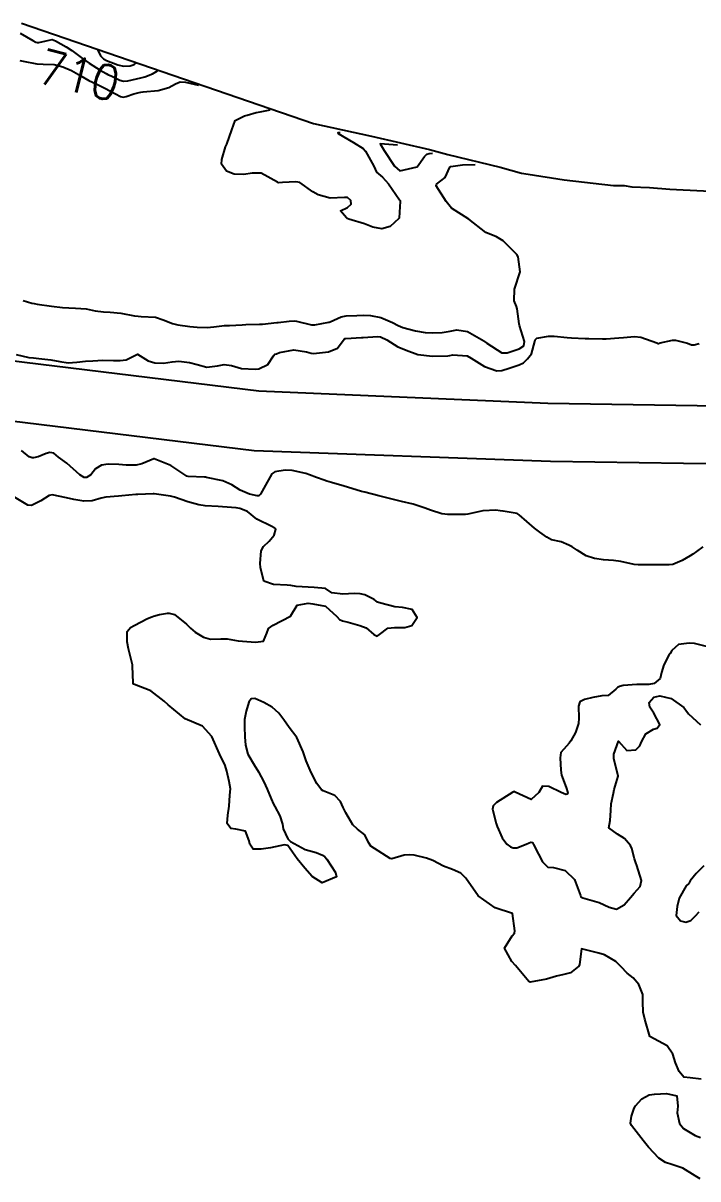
# Model space of a CAD drawing. Header units: metres. Extents: x 307586 to 320046, y 7427249 to 7434250.
# Drawn here: x 309484.3 to 309562.1, y 7432617.3 to 7432750.6 of the extents above; entities that cross this region are included whole.
import ezdxf
from ezdxf.enums import TextEntityAlignment as Align

# ---------------------------------------------------------------- set-up
doc = ezdxf.new("R2010")
doc.units = ezdxf.units.M
doc.header["$MEASUREMENT"] = 0
for name, color, linetype in [('Area', 45, 'Continuous'), ('Cotas', 45, 'Continuous'), ('Curvas de Nivel 1m', 11, 'Continuous'), ('Curvas de Nivel 5m', 15, 'Continuous'), ('Vias Primárias', 230, 'Continuous')]:
    doc.layers.add(name, color=color, linetype=linetype)
doc.styles.add('Style-STANDARD', font='STANDARD.shx')

msp = doc.modelspace()

# ---------------------------------------------------------------- linework, layer by layer
at = {"layer": 'Area'}
msp.add_polyline3d([(309484.09, 7432750.57, 715.62), (309517.76, 7432739, 712.2), (309524.47, 7432737.51, 716.25), (309531.15, 7432735.99, 711.08), (309533.25, 7432735.42, 718.43), (309539.28, 7432733.96, 711.87), (309541.75, 7432733.25, 718.91), (309542.53, 7432733.13, 713.08), (309546.69, 7432732.5, 717.76), (309552.36, 7432731.85, 715.1), (309553.61, 7432731.82, 716.25), (309554.47, 7432731.67, 716.53), (309556.5, 7432731.59, 718), (309558.87, 7432731.4, 711.65), (309565.84, 7432731.07, 712.09)], dxfattribs=at)
at = {"layer": 'Curvas de Nivel 1m', "flags": 128}
for points, elevation in [([(309483.93, 7432749.39), (309485.4, 7432748.55), (309485.74, 7432748.37), (309485.91, 7432748.33), (309486.11, 7432748.34), (309486.93, 7432748.53), (309487.64, 7432748.66), (309488.02, 7432748.52), (309489.24, 7432747.84), (309489.9, 7432747.42), (309491.14, 7432746.48), (309491.89, 7432745.95), (309493.17, 7432745.16), (309493.87, 7432744.76), (309494.07, 7432744.65), (309494.52, 7432744.44), (309495.42, 7432743.99), (309495.86, 7432743.87), (309496.36, 7432743.91), (309497.86, 7432744.27), (309498.31, 7432744.39), (309499.2, 7432744.71), (309499.78, 7432745.07)], 709), ([(309492.9, 7432747.46), (309493.21, 7432746.8), (309493.57, 7432746.45), (309493.89, 7432746.27), (309495.21, 7432745.76), (309495.88, 7432745.59), (309496.64, 7432745.65), (309497.09, 7432745.8), (309497.3, 7432745.93)], 708), ([(309520.85, 7432737.91), (309520.58, 7432737.92), (309520.63, 7432737.84), (309522.38, 7432736.8), (309523.48, 7432736.09), (309523.77, 7432735.81), (309524.73, 7432734.08), (309525.03, 7432733.37), (309525.73, 7432732.79), (309526.4, 7432732.05), (309527.7, 7432730.17), (309527.76, 7432730.1), (309527.76, 7432730.04), (309527.76, 7432729.99), (309527.68, 7432728.77), (309527.63, 7432728.09), (309527.61, 7432728.04), (309526.62, 7432727.1), (309525.66, 7432726.83), (309524.63, 7432727.04), (309523.67, 7432727.4), (309521.83, 7432727.95), (309521.67, 7432728.02), (309521.57, 7432728.11), (309520.89, 7432728.92), (309521.69, 7432729.29), (309522.1, 7432729.7), (309522.06, 7432730.11), (309521.71, 7432730.47), (309521.36, 7432730.46), (309519.71, 7432730.38), (309518.32, 7432730.76), (309517.71, 7432731.12), (309516.19, 7432732.18), (309515.72, 7432732.26), (309514.21, 7432732.2), (309513.72, 7432732.16), (309513.61, 7432732.21), (309511.73, 7432733.27), (309510.7, 7432733.27), (309509.73, 7432733.09), (309508.61, 7432733.14), (309507.74, 7432733.5), (309507.15, 7432734.29), (309507.19, 7432734.85), (309507.62, 7432736.28), (309507.67, 7432736.39), (309507.78, 7432736.6), (309508.35, 7432738.27), (309508.75, 7432739.32), (309509.82, 7432739.89), (309510.12, 7432739.94), (309511.17, 7432740.24), (309511.61, 7432740.34), (309512.77, 7432740.57)], 711), ([(309484.28, 7432718.56), (309485.28, 7432718.27), (309485.55, 7432718.22), (309485.92, 7432718.17), (309487.55, 7432717.92), (309488.82, 7432717.77), (309489.55, 7432717.71), (309490.33, 7432717.7), (309491.54, 7432717.61), (309492.6, 7432717.4), (309493.54, 7432717.25), (309494.32, 7432717.22), (309495.54, 7432717.13), (309497.12, 7432716.82), (309497.54, 7432716.75), (309497.88, 7432716.74), (309499.54, 7432716.64), (309500.42, 7432716.36), (309501.53, 7432715.91), (309502.11, 7432715.76), (309503.52, 7432715.57), (309504.34, 7432715.49), (309505.52, 7432715.45), (309506.29, 7432715.52), (309507.52, 7432715.68), (309508.09, 7432715.71), (309509.53, 7432715.77), (309509.97, 7432715.8), (309511.53, 7432715.84), (309511.89, 7432715.86), (309513.53, 7432716.04), (309513.69, 7432716.05), (309514.98, 7432716.19), (309515.53, 7432716.22), (309515.81, 7432716.18), (309517.53, 7432715.78), (309517.91, 7432715.78), (309519.53, 7432716.06), (309519.59, 7432716.07), (309519.71, 7432716.13), (309520.97, 7432716.68), (309521.54, 7432716.79), (309522.78, 7432716.85), (309523.54, 7432716.89), (309524.33, 7432716.86), (309525.54, 7432716.63), (309526.89, 7432716.05), (309527.53, 7432715.71), (309528.09, 7432715.47), (309529.52, 7432715.06), (309530.64, 7432714.88), (309531.52, 7432714.83), (309532.6, 7432714.89), (309533.52, 7432715.04), (309534.3, 7432715.18), (309535.52, 7432715.01), (309537.4, 7432713.92), (309537.5, 7432713.85), (309537.76, 7432713.66), (309539.49, 7432712.54), (309540.11, 7432712.52), (309541.49, 7432712.99), (309542.02, 7432713.34), (309542.11, 7432713.86), (309541.53, 7432715.7), (309541.48, 7432715.87), (309541.27, 7432717.6), (309541.19, 7432717.88), (309540.92, 7432718.52), (309540.96, 7432719.88), (309541.6, 7432721.87), (309541.36, 7432723.61), (309541.23, 7432723.88), (309539.65, 7432725.47), (309538.89, 7432725.91), (309537.66, 7432726.42), (309535.67, 7432727.94), (309533.69, 7432729.24), (309533.06, 7432729.98), (309531.92, 7432731.79), (309531.94, 7432731.99), (309532.95, 7432732.75), (309533.51, 7432733.97), (309533.61, 7432734.04), (309534.97, 7432734.21), (309536.41, 7432734.27)], 711), ([(309483.48, 7432712.35), (309484.93, 7432712), (309485.48, 7432711.95), (309486.11, 7432711.9), (309487.47, 7432711.72), (309488.52, 7432711.55), (309489.47, 7432711.4), (309490.49, 7432711.47), (309491.47, 7432711.56), (309492.31, 7432711.62), (309493.48, 7432711.69), (309494.71, 7432711.67), (309495.48, 7432711.66), (309496.16, 7432711.73), (309497.48, 7432712.4), (309498.69, 7432711.6), (309499.47, 7432711.37), (309500.47, 7432711.36), (309501.47, 7432711.5), (309502.26, 7432711.56), (309503.47, 7432711.44), (309504.34, 7432711.19), (309505.47, 7432710.89), (309506.71, 7432711.05), (309507.47, 7432711.2), (309508.3, 7432711.09), (309509.47, 7432710.72), (309511.05, 7432710.65), (309511.47, 7432710.71), (309512.51, 7432711.18), (309513.14, 7432712.21), (309513.33, 7432712.37), (309513.49, 7432712.44), (309513.86, 7432712.58), (309515.49, 7432712.9), (309516.98, 7432712.67), (309517.49, 7432712.49), (309517.78, 7432712.45), (309519.49, 7432712.65), (309520.54, 7432713.07), (309521.31, 7432714.11), (309521.43, 7432714.19), (309521.5, 7432714.21), (309523.3, 7432714.3), (309523.51, 7432714.31), (309525.14, 7432714.44), (309525.51, 7432714.39), (309526.23, 7432714.05), (309527.49, 7432713.23), (309528.78, 7432712.73), (309529.49, 7432712.45), (309529.81, 7432712.34), (309531.48, 7432712.14), (309533.25, 7432712.21), (309533.49, 7432712.25), (309533.84, 7432712.32), (309535.49, 7432712.19), (309535.97, 7432711.94), (309537.47, 7432710.97), (309538.91, 7432710.47), (309539.47, 7432710.49), (309540.35, 7432710.76), (309541.48, 7432711.15), (309541.97, 7432711.37), (309542.46, 7432711.86), (309542.91, 7432712.44), (309543.31, 7432713.85), (309543.33, 7432714.03), (309543.51, 7432714.24), (309544.88, 7432714.46), (309545.51, 7432714.47), (309547.02, 7432714.3), (309547.51, 7432714.25), (309549.1, 7432714.19), (309549.51, 7432714.18), (309551.1, 7432714.16), (309551.51, 7432714.17), (309552.98, 7432714.27), (309553.51, 7432714.32), (309554.8, 7432714.43), (309555.51, 7432714.33), (309557.38, 7432713.68), (309557.5, 7432713.63), (309557.56, 7432713.63), (309557.75, 7432713.68), (309559.17, 7432714), (309559.51, 7432713.99), (309560.88, 7432713.64), (309561.35, 7432713.48), (309561.5, 7432713.46), (309561.65, 7432713.48), (309562.23, 7432713.62)], 712), ([(309562.67, 7432690.17), (309561.94, 7432689.62), (309561.53, 7432689.32), (309561.22, 7432689.13), (309560.28, 7432688.57), (309559.2, 7432688.12), (309558.8, 7432688.07), (309557.2, 7432688.09), (309556.8, 7432688.08), (309555.2, 7432688.09), (309554.76, 7432688.14), (309553.2, 7432688.47), (309552.36, 7432688.58), (309551.21, 7432688.66), (309550.18, 7432688.8), (309549.21, 7432689.13), (309548.18, 7432689.79), (309547.59, 7432690.16), (309547.23, 7432690.35), (309546.32, 7432690.73), (309545.23, 7432690.97), (309544.68, 7432691.27), (309543.88, 7432691.84), (309543.25, 7432692.31), (309541.5, 7432693.87), (309541.27, 7432694), (309539.65, 7432694.26), (309539.28, 7432694.32), (309538.8, 7432694.38), (309537.28, 7432694.3), (309536.95, 7432694.25), (309535.55, 7432693.94), (309535.31, 7432693.9), (309535.27, 7432693.9), (309535.23, 7432693.9), (309533.26, 7432693.89), (309532.56, 7432693.98), (309531.27, 7432694.38), (309530.66, 7432694.61), (309529.28, 7432695.08), (309527.9, 7432695.41), (309527.29, 7432695.56), (309525.29, 7432696.06), (309523.7, 7432696.48), (309523.3, 7432696.56), (309522.68, 7432696.72), (309521.3, 7432697.17), (309519.84, 7432697.59), (309519.31, 7432697.75), (309519.01, 7432697.84), (309518.13, 7432698.15), (309517.32, 7432698.47), (309516.88, 7432698.61), (309515.32, 7432698.98), (309514.49, 7432699.02), (309513.32, 7432698.8), (309512.96, 7432698.58), (309512.79, 7432698.22), (309512.24, 7432697.28), (309511.65, 7432696.23), (309511.48, 7432696.04), (309511.29, 7432696.03), (309510.38, 7432696.24), (309509.3, 7432696.7), (309508.34, 7432697.31), (309507.31, 7432697.78), (309505.45, 7432698.16), (309505.31, 7432698.19), (309505.2, 7432698.19), (309503.31, 7432698.28), (309503.15, 7432698.33), (309501.33, 7432699.53), (309499.4, 7432700.31), (309499.34, 7432700.3), (309497.99, 7432699.74), (309497.33, 7432699.57), (309496.16, 7432699.59), (309495.33, 7432699.66), (309494.08, 7432699.69), (309493.33, 7432699.58), (309492.63, 7432699.15), (309492.1, 7432698.46), (309491.6, 7432698.17), (309491.31, 7432698.17), (309490.82, 7432698.47), (309489.33, 7432699.8), (309488.38, 7432700.5), (309487.81, 7432700.98), (309487.35, 7432701.06), (309486.96, 7432700.91), (309486.01, 7432700.53), (309485.47, 7432700.41), (309485.34, 7432700.41), (309485, 7432700.55), (309484.08, 7432701.29)], 712), ([(309562.49, 7432628.78), (309561.2, 7432628.92), (309560.49, 7432628.98), (309559.92, 7432629.64), (309559.51, 7432630.65), (309559.22, 7432631.65), (309558.54, 7432632.61), (309556.55, 7432633.68), (309555.98, 7432635.69), (309555.77, 7432636.5), (309555.76, 7432637.69), (309555.75, 7432638.54), (309555.29, 7432639.69), (309554.63, 7432640.45), (309553.93, 7432641), (309553.26, 7432641.72), (309552.65, 7432642.35), (309551.31, 7432643.1), (309550.67, 7432643.28), (309548.67, 7432643.78), (309548.44, 7432641.98), (309548.35, 7432641.78), (309547.39, 7432641.04), (309546.63, 7432640.85), (309545.8, 7432640.64), (309544.63, 7432640.3), (309542.75, 7432639.97), (309542.62, 7432640.02), (309541.05, 7432641.87), (309540.65, 7432642.33), (309539.8, 7432643.88), (309540.69, 7432645.3), (309540.94, 7432645.62), (309540.97, 7432645.87), (309540.71, 7432647.87), (309538.72, 7432648.54), (309536.74, 7432649.92), (309535.34, 7432651.93), (309534.77, 7432652.52), (309533.78, 7432652.96), (309532.78, 7432653.32), (309531.54, 7432653.98), (309530.8, 7432654.26), (309529.38, 7432654.59), (309528.8, 7432654.65), (309528.22, 7432654.6), (309526.79, 7432654.16), (309526.61, 7432654.22), (309524.81, 7432655.36), (309524.38, 7432655.64), (309524.11, 7432656.07), (309523.7, 7432656.95), (309522.83, 7432657.6), (309522.3, 7432658.1), (309521.48, 7432659.48), (309521.18, 7432660.11), (309520.87, 7432660.79), (309520.24, 7432661.48), (309518.88, 7432662.02), (309518.68, 7432662.14), (309518.16, 7432662.88), (309517.52, 7432664.15), (309516.93, 7432665.49), (309516.68, 7432666.16), (309516.58, 7432666.52), (309515.86, 7432668.17), (309514.97, 7432669.32), (309514.34, 7432670.19), (309513.78, 7432670.99), (309513, 7432671.67), (309512.06, 7432672.22), (309511.01, 7432672.66), (309510.6, 7432672.65), (309510.32, 7432672.24), (309510.01, 7432671.22), (309509.81, 7432670.24), (309509.8, 7432669.41), (309509.85, 7432668.24), (309509.91, 7432667.27), (309510.19, 7432666.24), (309510.92, 7432665.03), (309511.44, 7432664.22), (309512.05, 7432663.07), (309512.42, 7432662.21), (309512.87, 7432661.11), (309513.15, 7432660.49), (309513.31, 7432660.2), (309513.89, 7432659.15), (309514.2, 7432658.19), (309514.28, 7432657.64), (309514.82, 7432656.49), (309515.13, 7432656.18), (309516.8, 7432655.24), (309518.06, 7432654.89), (309518.8, 7432654.6), (309519.07, 7432654.41), (309519.29, 7432654.13), (309520.3, 7432652.59), (309520.44, 7432652.11), (309518.76, 7432651.41), (309517.6, 7432652.15), (309516.78, 7432653.1), (309515.87, 7432654.17), (309514.81, 7432655.73), (309514.44, 7432655.81), (309512.81, 7432655.44), (309511.72, 7432655.3), (309510.8, 7432655.3), (309510.43, 7432655.85), (309510.37, 7432656.24), (309509.93, 7432657.35), (309508.83, 7432657.58), (309508.24, 7432657.67), (309507.83, 7432658.27), (309507.91, 7432659.2), (309508.03, 7432660.26), (309508.14, 7432661.53), (309508.19, 7432662.26), (309508.06, 7432663.1), (309507.77, 7432664.27), (309507.59, 7432664.94), (309506.93, 7432666.28), (309506.03, 7432668.29), (309504.97, 7432669.47), (309502.98, 7432670.33), (309501, 7432671.95), (309500.54, 7432672.35), (309499.02, 7432673.56), (309497.14, 7432674.29), (309497.03, 7432674.34), (309496.99, 7432674.4), (309496.97, 7432674.47), (309496.9, 7432676.4), (309496.88, 7432676.57), (309496.45, 7432678.41), (309496.27, 7432679.22), (309496.3, 7432680.41), (309496.67, 7432680.84), (309497.11, 7432681.1), (309498.63, 7432681.89), (309499.12, 7432682.1), (309499.33, 7432682.16), (309500.03, 7432682.36), (309500.95, 7432682.53), (309501.12, 7432682.52), (309501.74, 7432682.34), (309503.11, 7432681.26), (309503.57, 7432680.79), (309504.13, 7432680.31), (309505.09, 7432679.75), (309505.88, 7432679.5), (309507.09, 7432679.57), (309507.81, 7432679.55), (309509.09, 7432679.34), (309510.08, 7432679.25), (309511.09, 7432679.15), (309512.02, 7432679.29), (309512.38, 7432680.22), (309512.6, 7432680.73), (309513.11, 7432681.11), (309515.12, 7432682.18), (309515.89, 7432683.43), (309517.15, 7432683.66), (309517.71, 7432683.59), (309519.14, 7432683.33), (309520.46, 7432682.12), (309520.77, 7432681.77), (309521.12, 7432681.64), (309521.76, 7432681.46), (309523.11, 7432681.09), (309523.84, 7432680.81), (309524.71, 7432680.07), (309525.1, 7432679.87), (309525.24, 7432679.92), (309525.4, 7432680.06), (309526.36, 7432680.8), (309527.11, 7432680.86), (309528.3, 7432680.84), (309529.11, 7432681.09), (309529.71, 7432682.01), (309529.14, 7432682.94), (309528.02, 7432683.15), (309527.14, 7432683.23), (309525.54, 7432683.66), (309525.15, 7432683.79), (309524.75, 7432684.07), (309523.7, 7432684.63), (309523.16, 7432684.73), (309522.46, 7432684.79), (309521.16, 7432684.7), (309519.87, 7432684.84), (309519.17, 7432685.36), (309517.83, 7432685.49), (309517.17, 7432685.53), (309515.76, 7432685.58), (309515.17, 7432685.72), (309514.75, 7432685.76), (309513.17, 7432685.8), (309512.05, 7432686.22), (309511.64, 7432687.78), (309511.62, 7432688.23), (309511.73, 7432689.71), (309512.01, 7432690.22), (309512.65, 7432690.8), (309513.24, 7432691.5), (309513.44, 7432692.21), (309513.33, 7432692.3), (309513.24, 7432692.35), (309512.96, 7432692.5), (309511.25, 7432693.34), (309510.15, 7432694.24), (309509.27, 7432694.59), (309508.85, 7432694.67), (309507.27, 7432694.78), (309506.76, 7432694.8), (309505.27, 7432694.91), (309504.56, 7432695.02), (309503.28, 7432695.37), (309501.73, 7432695.9), (309501.29, 7432696.01), (309499.4, 7432696.26), (309499.29, 7432696.27), (309497.5, 7432696.19), (309497.29, 7432696.18), (309495.66, 7432696.04), (309495.29, 7432696.01), (309493.84, 7432695.88), (309493.28, 7432695.77), (309492.26, 7432695.47), (309491.28, 7432695.42), (309490.15, 7432695.61), (309489.28, 7432695.81), (309487.65, 7432696.15), (309487.29, 7432696.1), (309486.34, 7432695.46), (309485.27, 7432694.93), (309484.84, 7432694.98), (309483.28, 7432695.9)], 711), ([(309563.09, 7432678.66), (309561.72, 7432679), (309561.09, 7432679.06), (309559.85, 7432678.89), (309559.08, 7432678.22), (309558.88, 7432677.86), (309558.76, 7432677.66), (309558.18, 7432676.55), (309557.91, 7432675.67), (309557.73, 7432674.99), (309557.04, 7432674.4), (309556.44, 7432674.29), (309555.04, 7432674.29), (309553.49, 7432674.18), (309553.04, 7432674.05), (309552.83, 7432673.94), (309552.64, 7432673.73), (309551.76, 7432673.01), (309551.02, 7432672.96), (309550, 7432672.78), (309549.01, 7432672.55), (309548.49, 7432672.3), (309548.33, 7432671.79), (309548.37, 7432670.41), (309548.31, 7432669.79), (309548, 7432668.76), (309547.45, 7432667.8), (309547.24, 7432667.51), (309546.95, 7432667.18), (309546.29, 7432666.45), (309546.2, 7432665.81), (309546.31, 7432664.41), (309546.38, 7432663.81), (309546.89, 7432662.42), (309547.09, 7432661.8), (309547.03, 7432661.65), (309546.88, 7432661.6), (309546.33, 7432661.81), (309544.89, 7432662.51), (309544.16, 7432662.57), (309543.75, 7432661.84), (309542.87, 7432661.01), (309541.04, 7432661.87), (309540.88, 7432661.95), (309540.83, 7432661.92), (309540.76, 7432661.87), (309538.87, 7432660.69), (309538.48, 7432660.29), (309538.41, 7432659.9), (309538.84, 7432658.26), (309538.96, 7432657.9), (309539.53, 7432656.6), (309540.08, 7432655.88), (309540.49, 7432655.56), (309540.81, 7432655.45), (309541.23, 7432655.44), (309542.31, 7432655.86), (309542.64, 7432656.03), (309542.82, 7432656.09), (309543.03, 7432656.06), (309543.15, 7432655.84), (309543.7, 7432654.73), (309544.16, 7432653.83), (309544.78, 7432653.21), (309545.43, 7432653.17), (309546.78, 7432652.83), (309547.87, 7432651.79), (309548.57, 7432649.95), (309548.61, 7432649.78), (309548.74, 7432649.71), (309548.83, 7432649.69), (309550.73, 7432649.13), (309551.86, 7432648.6), (309552.72, 7432648.38), (309553.59, 7432648.86), (309554.34, 7432649.71), (309554.75, 7432650.2), (309555.45, 7432651), (309555.61, 7432651.69), (309555.06, 7432653.42), (309554.94, 7432653.7), (309554.8, 7432654.17), (309554.48, 7432655.37), (309554.32, 7432655.71), (309553.62, 7432656.52), (309552.83, 7432657.03), (309551.82, 7432657.74), (309551.99, 7432658.59), (309552.06, 7432659.74), (309552.08, 7432660.53), (309552.35, 7432661.74), (309552.45, 7432662.17), (309552.91, 7432663.73), (309552.42, 7432665.74), (309552.41, 7432666.26), (309552.95, 7432667.73), (309553.9, 7432666.67), (309554.94, 7432666.73), (309555.42, 7432667.22), (309555.61, 7432667.69), (309556.08, 7432668.58), (309556.97, 7432669.12), (309557.4, 7432669.26), (309557.69, 7432669.67), (309557, 7432670.99), (309556.56, 7432671.68), (309556.47, 7432672.22), (309557.02, 7432672.81), (309557.71, 7432672.98), (309559.02, 7432672.66), (309560.46, 7432671.64), (309560.69, 7432671.33), (309561, 7432670.89), (309562.41, 7432669.62)], 711), ([(309562.79, 7432653.36), (309561.91, 7432652.48), (309561.22, 7432651.63), (309561.04, 7432651.35), (309560.76, 7432651.08), (309559.92, 7432649.64), (309559.7, 7432648.67), (309559.61, 7432647.65), (309560.1, 7432647.03), (309560.71, 7432646.87), (309561.28, 7432647.05), (309561.83, 7432647.62), (309562.25, 7432648.08)], 711), ([(309562.35, 7432617.26), (309561.78, 7432617.62), (309560.37, 7432618.49), (309559.11, 7432618.91), (309558.38, 7432619.16), (309557.6, 7432619.67), (309556.4, 7432620.93), (309555.78, 7432621.69), (309554.43, 7432623.42), (309554.32, 7432623.7), (309554.44, 7432624.49), (309554.74, 7432625.41), (309554.89, 7432625.7), (309555.65, 7432626.5), (309556.47, 7432626.95), (309557.09, 7432627.05), (309558.47, 7432627.11), (309559.68, 7432626.86), (309559.77, 7432625.64), (309559.7, 7432624.89), (309559.98, 7432623.64), (309560.42, 7432623.09), (309561.77, 7432622.26), (309562.41, 7432622.02)], 711)]:
    msp.add_lwpolyline(points, dxfattribs=dict(at, elevation=elevation))
at = {"layer": 'Curvas de Nivel 5m', "elevation": 710, "flags": 128}
for points in [[(309483.89, 7432746.25), (309484.29, 7432746.16), (309485.88, 7432745.87), (309486.59, 7432745.83), (309487.88, 7432745.78), (309488.85, 7432745.53), (309489.87, 7432745.09), (309490.93, 7432744.48), (309491.86, 7432743.93), (309492.8, 7432743.52), (309493.85, 7432742.97), (309494.2, 7432742.8), (309494.95, 7432742.43), (309495.51, 7432742.1), (309495.84, 7432742.04), (309496.16, 7432742.1), (309497.06, 7432742.41), (309497.67, 7432742.57), (309497.85, 7432742.62), (309498.11, 7432742.66), (309499.85, 7432742.81), (309501.07, 7432743.14), (309501.86, 7432743.58), (309502.4, 7432743.8), (309503, 7432743.76), (309504.52, 7432743.43)], [(309527.46, 7432736.5), (309525.47, 7432736.64), (309525.8, 7432736.06), (309525.93, 7432735.89), (309527.1, 7432734.05), (309527.74, 7432733.54), (309529.74, 7432734.01), (309530.56, 7432735.2), (309530.83, 7432735.47), (309531.12, 7432735.54), (309531.49, 7432735.56)]]:
    msp.add_lwpolyline(points, dxfattribs=at)
at = {"layer": 'Vias Primárias'}
msp.add_lwpolyline([(309471.52, 7432713.02), (309511.46, 7432708.15), (309544.81, 7432706.74), (309562.03, 7432706.45), (309578.27, 7432706.29), (309598.54, 7432706.37), (309617.72, 7432706.37), (309638.95, 7432706.14), (309660.17, 7432706.35), (309683.88, 7432707.02), (309690.07, 7432707.28), (309691.25, 7432707.68), (309695.2, 7432709.65), (309697.31, 7432710.05), (309709.68, 7432710.7), (309732.75, 7432712.02), (309736.57, 7432712.42, 0.191588), (309745.4, 7432717.03, 0.174976), (309747.5, 7432722.56), (309746.32, 7432730.48), (309744.76, 7432738.62)], format="xyb", dxfattribs=at)
msp.add_lwpolyline([(309470.33, 7432706.22), (309510.92, 7432701.26), (309545.11, 7432700.03), (309560.44, 7432699.83), (309592.11, 7432699.67), (309616.21, 7432699.59), (309638.89, 7432699.48), (309657.05, 7432699.48), (309677.07, 7432700.02), (309702.36, 7432701.09), (309739.74, 7432702.84), (309776.45, 7432704.72), (309825.27, 7432707.42), (309858.03, 7432709.11), (309888.72, 7432711.16), (309893.57, 7432711.57), (309939.05, 7432714.21), (310002.63, 7432717.55), (310059.42, 7432720.32)], dxfattribs=at)

# ---------------------------------------------------------------- texts
at = {"layer": 'Cotas', "style": 'Style-STANDARD'}
msp.add_text('710', height=4, rotation=345.849, dxfattribs=at).set_placement((309490.74, 7432744.56, 710), align=Align.MIDDLE_CENTER)

doc.saveas('drawing.dxf')
